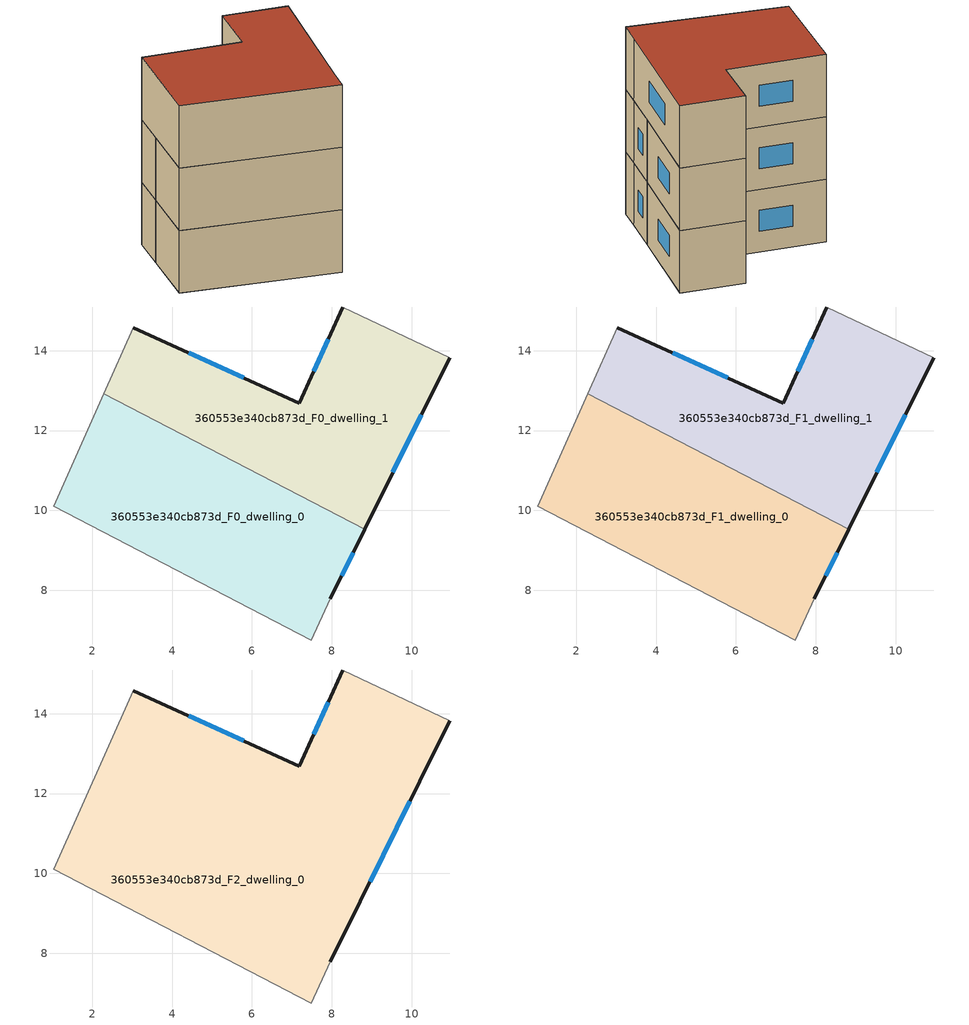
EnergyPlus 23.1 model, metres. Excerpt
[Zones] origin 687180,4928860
360553e340cb873d_F0_dwelling_0
 floor ground (EU_floor_Construction): 7.48,6.75 7.96,7.78 8.83,9.52 2.29,12.93 1.03,10.11 z0
 wall outside (EU_wall_Construction): 8.83,9.52 7.96,7.78 z0:3
 wall adiabatic (EU_wall_Construction): 7.96,7.78 7.48,6.75 1.03,10.11 2.29,12.93 z0:3
 wall to 360553e340cb873d_F0_dwelling_1 (EU_wall_Construction): 2.29,12.93 8.83,9.52 z0:3
 window (EU_Window_Construction): 8.54,8.94 8.25,8.36 z1:2
360553e340cb873d_F0_dwelling_1
 floor ground (EU_floor_Construction): 8.83,9.52 10.95,13.83 8.27,15.1 7.18,12.69 3.02,14.58 2.29,12.93 z0
 wall outside (EU_wall_Construction): 3.02,14.58 7.18,12.69 8.27,15.1 / 10.95,13.83 8.83,9.52 z0:3
 wall adiabatic (EU_wall_Construction): 2.29,12.93 3.02,14.58 / 8.27,15.1 10.95,13.83 z0:3
 window (EU_Window_Construction): 4.41,13.95 5.8,13.32 / 7.55,13.49 7.91,14.3 / 10.24,12.39 9.54,10.96 z1:2
360553e340cb873d_F1_dwelling_0
 floor to 360553e340cb873d_F0_dwelling_0 (EU_floor_Construction): 7.48,6.75 7.96,7.78 8.83,9.52 2.29,12.93 1.03,10.11 z3
 wall outside (EU_wall_Construction): 8.83,9.52 7.96,7.78 z3:6
 wall adiabatic (EU_wall_Construction): 7.96,7.78 7.48,6.75 1.03,10.11 2.29,12.93 z3:6
 wall to 360553e340cb873d_F1_dwelling_1 (EU_wall_Construction): 2.29,12.93 8.83,9.52 z3:6
 window (EU_Window_Construction): 8.54,8.94 8.25,8.36 z4:5
360553e340cb873d_F1_dwelling_1
 floor to 360553e340cb873d_F0_dwelling_1 (EU_floor_Construction): 8.83,9.52 10.95,13.83 8.27,15.1 7.18,12.69 3.02,14.58 2.29,12.93 z3
 wall outside (EU_wall_Construction): 3.02,14.58 7.18,12.69 8.27,15.1 / 10.95,13.83 8.83,9.52 z3:6
 wall adiabatic (EU_wall_Construction): 2.29,12.93 3.02,14.58 / 8.27,15.1 10.95,13.83 z3:6
 window (EU_Window_Construction): 4.41,13.95 5.8,13.32 / 7.55,13.49 7.91,14.3 / 10.24,12.39 9.54,10.96 z4:5
360553e340cb873d_F2_dwelling_0
 floor to 360553e340cb873d_F1_dwelling_0 (EU_floor_Construction): 7.48,6.75 7.96,7.78 8.83,9.52 2.29,12.93 1.03,10.11 z6
 floor to 360553e340cb873d_F1_dwelling_1 (EU_floor_Construction): 8.83,9.52 10.95,13.83 8.27,15.1 7.18,12.69 3.02,14.58 2.29,12.93 z6
 wall outside (EU_wall_Construction): 10.95,13.83 7.96,7.78 / 3.02,14.58 7.18,12.69 8.27,15.1 z6:9
 wall adiabatic (EU_wall_Construction): 7.96,7.78 7.48,6.75 1.03,10.11 3.02,14.58 / 8.27,15.1 10.95,13.83 z6:9
 window (EU_Window_Construction): 9.96,11.81 8.96,9.8 / 4.41,13.95 5.8,13.32 / 7.55,13.49 7.91,14.3 z7:8
 roof outside (EU_roof_Construction): 10.95,13.83 7.96,7.78 7.48,6.75 1.03,10.11 3.02,14.58 7.18,12.69 8.27,15.1 z9
[Building]
EU S2 Campaign: North Axis=0; Terrain=City; Solar Distribution=FullExterior
[Site:Location]
Bologna: Latitude=44.5; Longitude=11.25; Time Zone=1; Elevation=37
[SizingPeriod:WeatherFileDays]
AnnualSizingPeriod: Begin Month=1; Begin Day of Month=1; End Month=12; End Day of Month=31; Day of Week for Start Day=Monday; Use Weather File Daylight Saving Period=No; Use Weather File Rain and Snow Indicators=No
[MATERIAL]
EU_InternalMass_Material: Roughness=MediumRough; Thickness=0.1; Conductivity=1; Density=1800; Specific Heat=900; Thermal Absorptance=0.9; Solar Absorptance=0.7; Visible Absorptance=0.7
[MATERIAL:NOMASS] Roughness=MediumRough; Thermal Absorptance=0.9; Solar Absorptance=0.7; Visible Absorptance=0.7
Name | Thermal Resistance
EU_wall_NoMass | 0.937881
EU_roof_NoMass | 0.548572
EU_floor_NoMass | 0.71348
[WINDOWMATERIAL:SIMPLEGLAZINGSYSTEM]
EU_Window_SimpleGlazing: UFactor=4.25633; Solar Heat Gain Coefficient=0.85; Visible Transmittance=0.85
[CONSTRUCTION]
EU_wall_Construction: EU_wall_NoMass
EU_roof_Construction: EU_roof_NoMass
EU_floor_Construction: EU_floor_NoMass
EU_InternalMass_Construction: EU_InternalMass_Material
EU_Window_Construction: EU_Window_SimpleGlazing
[ZONE] Type=1; Multiplier=1; Ceiling Height=autocalculate; Floor Area=autocalculate; Part of Total Floor Area=Yes
Name | Volume
360553e340cb873d_F0_dwelling_0 | 67.5579
360553e340cb873d_F1_dwelling_0 | 67.5564
360553e340cb873d_F2_dwelling_0 | 135.096
360553e340cb873d_F0_dwelling_1 | 67.5483
360553e340cb873d_F1_dwelling_1 | 67.5491
[INTERNALMASS] Construction=EU_InternalMass_Construction
Name | Zone or ZoneList | Surface Area
360553e340cb873d_F0_dwelling_0_EU_InternalMass | 360553e340cb873d_F0_dwelling_0 | 22.5189
360553e340cb873d_F0_dwelling_1_EU_InternalMass | 360553e340cb873d_F0_dwelling_1 | 22.5164
360553e340cb873d_F1_dwelling_0_EU_InternalMass | 360553e340cb873d_F1_dwelling_0 | 22.5189
360553e340cb873d_F1_dwelling_1_EU_InternalMass | 360553e340cb873d_F1_dwelling_1 | 22.5164
360553e340cb873d_F2_dwelling_0_EU_InternalMass | 360553e340cb873d_F2_dwelling_0 | 45.0322
[OTHEREQUIPMENT] Fuel Type=Electricity; Design Level Calculation Method=Watts/Area; Power per Zone Floor Area=1; Fraction Latent=0; Fraction Radiant=0; Fraction Lost=0; Carbon Dioxide Generation Rate=0; EndUse Subcategory=EU_Step8_InternalGains
Name | Zone or ZoneList or Space or SpaceList | Schedule
EU_Step8_InternalGain_360553e340cb873d_F0_dwelling_0_f000 | 360553e340cb873d_F0_dwelling_0 | EU_Step8_GainSchedule_360553e340cb873d_F0_dwelling_0_f000
EU_Step8_InternalGain_360553e340cb873d_F0_dwelling_1_f000 | 360553e340cb873d_F0_dwelling_1 | EU_Step8_GainSchedule_360553e340cb873d_F0_dwelling_1_f000
EU_Step8_InternalGain_360553e340cb873d_F1_dwelling_0_f000 | 360553e340cb873d_F1_dwelling_0 | EU_Step8_GainSchedule_360553e340cb873d_F1_dwelling_0_f000
EU_Step8_InternalGain_360553e340cb873d_F1_dwelling_1_f000 | 360553e340cb873d_F1_dwelling_1 | EU_Step8_GainSchedule_360553e340cb873d_F1_dwelling_1_f000
EU_Step8_InternalGain_360553e340cb873d_F2_dwelling_0_f000 | 360553e340cb873d_F2_dwelling_0 | EU_Step8_GainSchedule_360553e340cb873d_F2_dwelling_0_f000
[ZONEVENTILATION:DESIGNFLOWRATE] Schedule=EU_AlwaysOn; Design Flow Rate Calculation Method=AirChanges/Hour; Air Changes per Hour=0.687892; Ventilation Type=Natural; Fan Pressure Rise=0; Fan Total Efficiency=1; Constant Term Coefficient=1; Temperature Term Coefficient=0; Velocity Term Coefficient=0; Velocity Squared Term Coefficient=0; Minimum Indoor Temperature=-100; Maximum Indoor Temperature=100; Delta Temperature=-100; Minimum Outdoor Temperature=-100; Maximum Outdoor Temperature=100; Maximum Wind Speed=40
Name | Zone or ZoneList or Space or SpaceList
EU_ConstantAir_360553e340cb873d_F0_dwelling_0 | 360553e340cb873d_F0_dwelling_0
EU_ConstantAir_360553e340cb873d_F0_dwelling_1 | 360553e340cb873d_F0_dwelling_1
EU_ConstantAir_360553e340cb873d_F1_dwelling_0 | 360553e340cb873d_F1_dwelling_0
EU_ConstantAir_360553e340cb873d_F1_dwelling_1 | 360553e340cb873d_F1_dwelling_1
EU_ConstantAir_360553e340cb873d_F2_dwelling_0 | 360553e340cb873d_F2_dwelling_0
[HVACTEMPLATE:THERMOSTAT] Constant Heating Setpoint=20; Constant Cooling Setpoint=50
EU_HeatOnly_360553e340cb873d_F0_dwelling_0; EU_HeatOnly_360553e340cb873d_F0_dwelling_1; EU_HeatOnly_360553e340cb873d_F1_dwelling_0; EU_HeatOnly_360553e340cb873d_F1_dwelling_1; EU_HeatOnly_360553e340cb873d_F2_dwelling_0
[HVACTEMPLATE:ZONE:IDEALLOADSAIRSYSTEM] System Availability Schedule=EU_AlwaysOn; Maximum Heating Supply Air Temperature=50; Minimum Cooling Supply Air Temperature=13; Maximum Heating Supply Air Humidity Ratio=0.0156; Minimum Cooling Supply Air Humidity Ratio=0.0077; Heating Limit=NoLimit; Cooling Limit=NoLimit; Heating Availability Schedule=EU_AlwaysOn; Cooling Availability Schedule=EU_CoolingOff; Dehumidification Control Type=ConstantSensibleHeatRatio; Cooling Sensible Heat Ratio=0.7; Dehumidification Setpoint=60; Humidification Control Type=None; Humidification Setpoint=30; Outdoor Air Method=None; Outdoor Air Flow Rate per Person=0.00944; Outdoor Air Flow Rate per Zone Floor Area=0; Outdoor Air Flow Rate per Zone=0; Demand Controlled Ventilation Type=None; Outdoor Air Economizer Type=NoEconomizer; Heat Recovery Type=None; Sensible Heat Recovery Effectiveness=0.7; Latent Heat Recovery Effectiveness=0.65
Name | Template Thermostat
360553e340cb873d_F0_dwelling_0 | EU_HeatOnly_360553e340cb873d_F0_dwelling_0
360553e340cb873d_F0_dwelling_1 | EU_HeatOnly_360553e340cb873d_F0_dwelling_1
360553e340cb873d_F1_dwelling_0 | EU_HeatOnly_360553e340cb873d_F1_dwelling_0
360553e340cb873d_F1_dwelling_1 | EU_HeatOnly_360553e340cb873d_F1_dwelling_1
360553e340cb873d_F2_dwelling_0 | EU_HeatOnly_360553e340cb873d_F2_dwelling_0
[SIZING:ZONE] Zone Cooling Design Supply Air Temperature Input Method=SupplyAirTemperature; Zone Cooling Design Supply Air Temperature=13; Zone Heating Design Supply Air Temperature Input Method=SupplyAirTemperature; Zone Heating Design Supply Air Temperature=50; Zone Cooling Design Supply Air Humidity Ratio=0.008; Zone Heating Design Supply Air Humidity Ratio=0.008; Cooling Design Air Flow Method=DesignDay; Cooling Design Air Flow Rate=0; Cooling Minimum Air Flow per Zone Floor Area=0.000762; Cooling Minimum Air Flow=0; Cooling Minimum Air Flow Fraction=0.2; Heating Design Air Flow Method=DesignDay; Heating Design Air Flow Rate=0; Heating Maximum Air Flow per Zone Floor Area=0.002032; Heating Maximum Air Flow=0.141576; Heating Maximum Air Flow Fraction=0.3; Account for Dedicated Outdoor Air System=No; Dedicated Outdoor Air System Control Strategy=NeutralSupplyAir; Dedicated Outdoor Air Low Setpoint Temperature for Design=autosize; Dedicated Outdoor Air High Setpoint Temperature for Design=autosize; Zone Load Sizing Method=Sensible Load Only No Latent Load; Zone Latent Cooling Design Supply Air Humidity Ratio Input Method=HumidityRatioDifference; Zone Cooling Design Supply Air Humidity Ratio Difference=0.005; Zone Latent Heating Design Supply Air Humidity Ratio Input Method=HumidityRatioDifference; Zone Humidification Design Supply Air Humidity Ratio Difference=0.005
360553e340cb873d_F0_dwelling_0; 360553e340cb873d_F0_dwelling_1; 360553e340cb873d_F1_dwelling_0; 360553e340cb873d_F1_dwelling_1; 360553e340cb873d_F2_dwelling_0
[SCHEDULE:CONSTANT]
Name | Hourly Value
EU_AlwaysOn | 1
EU_CoolingOff | 0
[SCHEDULE:FILE] Column Number=1; Rows to Skip at Top=0; Number of Hours of Data=8760; Column Separator=Comma; Interpolate to Timestep=No; Minutes per Item=60; Adjust Schedule for Daylight Savings=Yes
Name | File
EU_Step8_GainSchedule_360553e340cb873d_F0_dwelling_0_f000 | ../../schedules/360553e340cb873d/360553e340cb873d_F0_dwelling_0_f000_gain.csv
EU_Step8_GainSchedule_360553e340cb873d_F0_dwelling_1_f000 | ../../schedules/360553e340cb873d/360553e340cb873d_F0_dwelling_1_f000_gain.csv
EU_Step8_GainSchedule_360553e340cb873d_F1_dwelling_0_f000 | ../../schedules/360553e340cb873d/360553e340cb873d_F1_dwelling_0_f000_gain.csv
EU_Step8_GainSchedule_360553e340cb873d_F1_dwelling_1_f000 | ../../schedules/360553e340cb873d/360553e340cb873d_F1_dwelling_1_f000_gain.csv
EU_Step8_GainSchedule_360553e340cb873d_F2_dwelling_0_f000 | ../../schedules/360553e340cb873d/360553e340cb873d_F2_dwelling_0_f000_gain.csv
